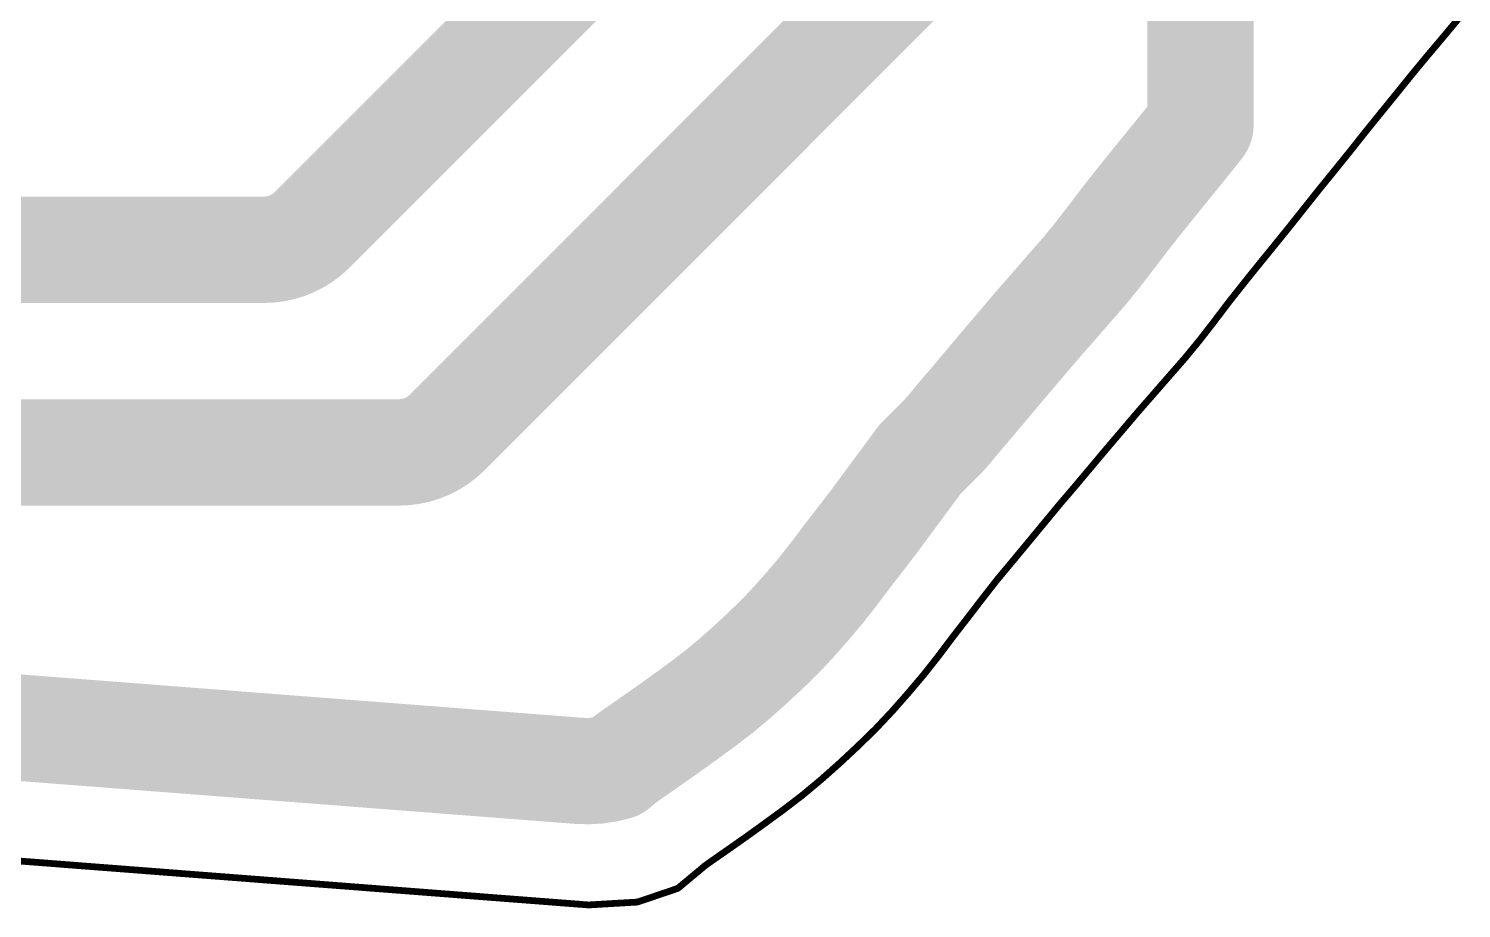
# Model space of a CAD drawing. Header units: inches. Extents: x 16 to 269, y 21 to 202.
# Drawn here: x 121.9 to 175.8, y 21.3 to 54.4 of the extents above; entities that cross this region are included whole.
import ezdxf

# ---------------------------------------------------------------- set-up
doc = ezdxf.new("R2010")
doc.units = ezdxf.units.IN
doc.layers.add('Edge-Cuts', color=9, linetype='Continuous')
doc.layers.add('F-Cu', color=1, linetype='Continuous')

msp = doc.modelspace()

# ---------------------------------------------------------------- linework, layer by layer
at = {"layer": 'Edge-Cuts', "const_width": 0.254}
for points in [[(175.09709202, 54.06192642), (175.684053, 54.76509494)], [(174.50510692, 53.36112263999999), (175.09709202, 54.06192642)], [(173.92258078, 52.65617865999999), (174.50510692, 53.36112263999999)], [(173.35040514, 51.94679729999999), (173.92258078, 52.65617865999999)], [(172.77497576, 51.23889676), (173.35040514, 51.94679729999999)], [(172.2010272, 50.5304044), (172.77497576, 51.23889676)], [(171.63683478, 49.81777184), (172.2010272, 50.5304044)], [(171.06406986, 49.10898484), (171.63683478, 49.81777184)], [(170.48834584, 48.4010843), (171.06406986, 49.10898484)], [(169.92178868, 47.68963538), (170.48834584, 48.4010843)], [(169.3558208, 46.97788927999999), (169.92178868, 47.68963538)], [(168.78187224, 46.26939692), (169.3558208, 46.97788927999999)], [(168.2055564, 45.56179101999999), (168.78187224, 46.26939692)], [(167.6345644, 44.85211756), (168.2055564, 45.56179101999999)], [(167.06711824, 44.1353448), (167.6345644, 44.85211756)], [(166.52067026, 43.41502366), (167.06711824, 44.1353448)], [(165.9751062, 42.71096868), (166.52067026, 43.41502366)], [(165.4144647, 42.02820144), (165.9751062, 42.71096868)], [(164.83046028, 41.36199246), (165.4144647, 42.02820144)], [(164.24734486, 40.69282945999999), (164.83046028, 41.36199246)], [(163.65506004, 40.01627251999999), (164.24734486, 40.69282945999999)], [(163.06248312, 39.31931176), (163.65506004, 40.01627251999999)], [(162.46517164, 38.61821334), (163.06248312, 39.31931176)], [(161.87348118, 37.91474763999999), (162.46517164, 38.61821334)], [(161.28356364, 37.21276021999999), (161.87348118, 37.91474763999999)], [(160.68684398, 36.51372936), (161.28356364, 37.21276021999999)], [(160.1040232, 35.80878538), (160.68684398, 36.51372936)], [(159.52090778, 35.10413858), (160.1040232, 35.80878538)], [(158.93660872, 34.39978642), (159.52090778, 35.10413858)], [(158.34964774, 33.69691254), (158.93660872, 34.39978642)], [(157.7910738, 32.9819127), (158.34964774, 33.69691254)], [(157.24018844, 32.26395884), (157.7910738, 32.9819127)], [(156.68368714, 31.54807508), (157.24018844, 32.26395884)], [(156.13812308, 30.82243264), (156.68368714, 31.54807508)], [(155.57954914, 30.11482674), (156.13812308, 30.82243264)], [(154.99613654, 29.42614638), (155.57954914, 30.11482674)], [(154.3946874, 28.74397096), (154.99613654, 29.42614638)], [(153.7642594, 28.07451078), (154.3946874, 28.74397096)], [(153.1004177, 27.4281138), (153.7642594, 28.07451078)], [(152.41706118, 26.79118086), (153.1004177, 27.4281138)], [(151.72098688, 26.17376274), (152.41706118, 26.79118086)], [(84.14572197999999, 26.00107576), (142.97749408, 21.463)], [(151.01752118, 25.58769076), (151.72098688, 26.17376274)], [(150.29927014, 25.03739722), (151.01752118, 25.58769076)], [(149.57303588, 24.5066185), (150.29927014, 25.03739722)], [(148.84384506, 23.98205008), (149.57303588, 24.5066185)], [(148.1102194, 23.46871862), (148.84384506, 23.98205008)], [(147.37629656, 22.95627362), (148.1102194, 23.46871862)], [(146.3307081, 22.0860366), (147.37629656, 22.95627362)], [(144.81111754, 21.57122432), (146.3307081, 22.0860366)], [(142.97749408, 21.463), (144.81111754, 21.57122432)]]:
    msp.add_lwpolyline(points, dxfattribs=at)
at = {"layer": 'Edge-Cuts', "const_width": 0.127}
for points in [[(175.03359202, 54.06192642, 1), (175.16059202, 54.06192642, 1)], [(175.03359202, 54.06192642, 1), (175.16059202, 54.06192642, 1)], [(174.44160692, 53.36112263999999, 1), (174.56860692, 53.36112263999999, 1)], [(174.44160692, 53.36112263999999, 1), (174.56860692, 53.36112263999999, 1)], [(173.85908078, 52.65617865999999, 1), (173.98608078, 52.65617865999999, 1)], [(173.85908078, 52.65617865999999, 1), (173.98608078, 52.65617865999999, 1)], [(173.28690514, 51.94679729999999, 1), (173.41390514, 51.94679729999999, 1)], [(173.28690514, 51.94679729999999, 1), (173.41390514, 51.94679729999999, 1)], [(172.71147576, 51.23889676, 1), (172.83847576, 51.23889676, 1)], [(172.71147576, 51.23889676, 1), (172.83847576, 51.23889676, 1)], [(172.1375272, 50.5304044, 1), (172.2645272, 50.5304044, 1)], [(172.1375272, 50.5304044, 1), (172.2645272, 50.5304044, 1)], [(171.57333478, 49.81777184, 1), (171.70033478, 49.81777184, 1)], [(171.57333478, 49.81777184, 1), (171.70033478, 49.81777184, 1)], [(171.00056986, 49.10898484, 1), (171.12756986, 49.10898484, 1)], [(171.00056986, 49.10898484, 1), (171.12756986, 49.10898484, 1)], [(170.42484584, 48.4010843, 1), (170.55184584, 48.4010843, 1)], [(170.42484584, 48.4010843, 1), (170.55184584, 48.4010843, 1)], [(169.85828868, 47.68963538, 1), (169.98528868, 47.68963538, 1)], [(169.85828868, 47.68963538, 1), (169.98528868, 47.68963538, 1)], [(169.2923208, 46.97788927999999, 1), (169.4193208, 46.97788927999999, 1)], [(169.2923208, 46.97788927999999, 1), (169.4193208, 46.97788927999999, 1)], [(168.71837224, 46.26939692, 1), (168.84537224, 46.26939692, 1)], [(168.71837224, 46.26939692, 1), (168.84537224, 46.26939692, 1)], [(168.1420564, 45.56179101999999, 1), (168.2690564, 45.56179101999999, 1)], [(168.1420564, 45.56179101999999, 1), (168.2690564, 45.56179101999999, 1)], [(167.5710644, 44.85211756, 1), (167.6980644, 44.85211756, 1)], [(167.5710644, 44.85211756, 1), (167.6980644, 44.85211756, 1)], [(167.00361824, 44.1353448, 1), (167.13061824, 44.1353448, 1)], [(167.00361824, 44.1353448, 1), (167.13061824, 44.1353448, 1)], [(166.45717026, 43.41502366, 1), (166.58417026, 43.41502366, 1)], [(166.45717026, 43.41502366, 1), (166.58417026, 43.41502366, 1)], [(165.9116062, 42.71096868, 1), (166.0386062, 42.71096868, 1)], [(165.9116062, 42.71096868, 1), (166.0386062, 42.71096868, 1)], [(165.3509647, 42.02820144, 1), (165.4779647, 42.02820144, 1)], [(165.3509647, 42.02820144, 1), (165.4779647, 42.02820144, 1)], [(164.76696028, 41.36199246, 1), (164.89396028, 41.36199246, 1)], [(164.76696028, 41.36199246, 1), (164.89396028, 41.36199246, 1)], [(164.18384486, 40.69282945999999, 1), (164.31084486, 40.69282945999999, 1)], [(164.18384486, 40.69282945999999, 1), (164.31084486, 40.69282945999999, 1)], [(163.59156004, 40.01627251999999, 1), (163.71856004, 40.01627251999999, 1)], [(163.59156004, 40.01627251999999, 1), (163.71856004, 40.01627251999999, 1)], [(162.99898312, 39.31931176, 1), (163.12598312, 39.31931176, 1)], [(162.99898312, 39.31931176, 1), (163.12598312, 39.31931176, 1)], [(162.40167164, 38.61821334, 1), (162.52867164, 38.61821334, 1)], [(162.40167164, 38.61821334, 1), (162.52867164, 38.61821334, 1)], [(161.80998118, 37.91474763999999, 1), (161.93698118, 37.91474763999999, 1)], [(161.80998118, 37.91474763999999, 1), (161.93698118, 37.91474763999999, 1)], [(161.22006364, 37.21276021999999, 1), (161.34706364, 37.21276021999999, 1)], [(161.22006364, 37.21276021999999, 1), (161.34706364, 37.21276021999999, 1)], [(160.62334398, 36.51372936, 1), (160.75034398, 36.51372936, 1)], [(160.62334398, 36.51372936, 1), (160.75034398, 36.51372936, 1)], [(160.0405232, 35.80878538, 1), (160.1675232, 35.80878538, 1)], [(160.0405232, 35.80878538, 1), (160.1675232, 35.80878538, 1)], [(159.45740778, 35.10413858, 1), (159.58440778, 35.10413858, 1)], [(159.45740778, 35.10413858, 1), (159.58440778, 35.10413858, 1)], [(158.87310872, 34.39978642, 1), (159.00010872, 34.39978642, 1)], [(158.87310872, 34.39978642, 1), (159.00010872, 34.39978642, 1)], [(158.28614774, 33.69691254, 1), (158.41314774, 33.69691254, 1)], [(158.28614774, 33.69691254, 1), (158.41314774, 33.69691254, 1)], [(157.7275738, 32.9819127, 1), (157.8545738, 32.9819127, 1)], [(157.7275738, 32.9819127, 1), (157.8545738, 32.9819127, 1)], [(157.17668844, 32.26395884, 1), (157.30368844, 32.26395884, 1)], [(157.17668844, 32.26395884, 1), (157.30368844, 32.26395884, 1)], [(156.62018714, 31.54807508, 1), (156.74718714, 31.54807508, 1)], [(156.62018714, 31.54807508, 1), (156.74718714, 31.54807508, 1)], [(156.07462308, 30.82243264, 1), (156.20162308, 30.82243264, 1)], [(156.07462308, 30.82243264, 1), (156.20162308, 30.82243264, 1)], [(155.51604914, 30.11482674, 1), (155.64304914, 30.11482674, 1)], [(155.51604914, 30.11482674, 1), (155.64304914, 30.11482674, 1)], [(154.93263654, 29.42614638, 1), (155.05963654, 29.42614638, 1)], [(154.93263654, 29.42614638, 1), (155.05963654, 29.42614638, 1)], [(154.3311874, 28.74397096, 1), (154.4581874, 28.74397096, 1)], [(154.3311874, 28.74397096, 1), (154.4581874, 28.74397096, 1)], [(153.7007594, 28.07451078, 1), (153.8277594, 28.07451078, 1)], [(153.7007594, 28.07451078, 1), (153.8277594, 28.07451078, 1)], [(153.0369177, 27.4281138, 1), (153.1639177, 27.4281138, 1)], [(153.0369177, 27.4281138, 1), (153.1639177, 27.4281138, 1)], [(152.35356118, 26.79118086, 1), (152.48056118, 26.79118086, 1)], [(152.35356118, 26.79118086, 1), (152.48056118, 26.79118086, 1)], [(151.65748688, 26.17376274, 1), (151.78448688, 26.17376274, 1)], [(151.65748688, 26.17376274, 1), (151.78448688, 26.17376274, 1)], [(150.95402118, 25.58769076, 1), (151.08102118, 25.58769076, 1)], [(150.95402118, 25.58769076, 1), (151.08102118, 25.58769076, 1)], [(150.23577014, 25.03739722, 1), (150.36277014, 25.03739722, 1)], [(150.23577014, 25.03739722, 1), (150.36277014, 25.03739722, 1)], [(149.50953588, 24.5066185, 1), (149.63653588, 24.5066185, 1)], [(149.50953588, 24.5066185, 1), (149.63653588, 24.5066185, 1)], [(148.78034506, 23.98205008, 1), (148.90734506, 23.98205008, 1)], [(148.78034506, 23.98205008, 1), (148.90734506, 23.98205008, 1)], [(148.0467194, 23.46871862, 1), (148.1737194, 23.46871862, 1)], [(148.0467194, 23.46871862, 1), (148.1737194, 23.46871862, 1)], [(147.31279656, 22.95627362, 1), (147.43979656, 22.95627362, 1)], [(147.31279656, 22.95627362, 1), (147.43979656, 22.95627362, 1)], [(146.2672081, 22.0860366, 1), (146.3942081, 22.0860366, 1)], [(146.2672081, 22.0860366, 1), (146.3942081, 22.0860366, 1)], [(142.91399408, 21.463, 1), (143.04099408, 21.463, 1)], [(142.91399408, 21.463, 1), (143.04099408, 21.463, 1)], [(144.74761754, 21.57122432, 1), (144.87461754, 21.57122432, 1)], [(144.74761754, 21.57122432, 1), (144.87461754, 21.57122432, 1)]]:
    msp.add_lwpolyline(points, format="xyb", close=True, dxfattribs=at)
at = {"layer": 'F-Cu', "const_width": 3.99999962}
for points in [[(132.56994822, 46.84494822), (148.35405178, 62.62905177999999)], [(137.64994822, 39.22494821999999), (158.15857878, 59.73357878)], [(165.99704926, 50.7874778), (165.99704926, 56.86754184)], [(165.4665982, 50.12040014), (165.99704926, 50.7874778)], [(164.90228894, 49.42356891999999), (165.44612072, 50.09488329999999)], [(165.44612072, 50.09488329999999), (165.44614866, 50.09491886)], [(164.32871884, 48.71932344), (164.89946446, 49.42009166)], [(164.89946446, 49.42009166), (164.89962448, 49.42028723999999)], [(164.9021213, 49.42336064), (164.90228894, 49.42356891999999)], [(163.73895878, 47.98646486), (164.30994316, 48.6961307)], [(163.14507884, 47.23655272), (163.71344448, 47.9544888)], [(162.84768802, 46.8461979), (163.0836591, 47.15725392)], [(162.56509016, 46.4736815), (162.84768802, 46.8461979)], [(101.727, 46.101), (130.77389644, 46.101)], [(162.09986376, 45.87296387999999), (162.52201938, 46.4177634)], [(162.52589542, 46.42275958), (162.54018038, 46.4411949)], [(161.6407105, 45.31133686), (162.03123804, 45.78693408)], [(161.0705948, 44.65794218), (161.5607132, 45.21705206)], [(160.48331632, 43.98403699999999), (161.05792274, 44.64343116)], [(159.89300762, 43.30972796), (160.47973238, 43.97993236)], [(159.25615596, 42.5614973), (159.84319314, 43.25194295999999)], [(158.65805454, 41.85946924), (159.25354738, 42.55843406)], [(158.04882792, 41.13528984), (158.63731798, 41.83495062)], [(157.47686056, 40.45467144), (158.04275986, 41.12807369999999)], [(156.88650868, 39.76293292), (157.45939298, 40.43404664)], [(156.53700468, 39.34127006), (156.83216284, 39.6982696)], [(155.448, 38.227), (156.28495286, 39.06395286)], [(156.28495286, 39.06395286), (156.2849554, 39.0639554)], [(96.17510356, 38.48099999999999), (135.85389644, 38.48099999999999)], [(153.70419094, 35.87016194), (155.448, 38.227)], [(153.29064338, 35.3301935), (153.6621133, 35.81432004)], [(152.73749234, 34.61848804), (153.27522558, 35.3102291)], [(152.20536488, 33.9118575), (152.68450286, 34.54914096)], [(151.74996828, 33.33316422), (152.14786436, 33.83722468)], [(151.2385342, 32.72587562), (151.66544724, 33.22981924)], [(151.7498108, 33.33296609999999), (151.74996828, 33.33316422)], [(150.7403259, 32.15961564), (151.1868706, 32.66609926)], [(150.25790878, 31.64430043999999), (150.6550454, 32.0660268)], [(149.68266228, 31.07893454), (150.13637994, 31.5207269)], [(149.0879035, 30.52327398), (149.61944422, 31.01870606)], [(148.5073865, 30.00679038), (149.01748454, 30.45924312)], [(149.01748454, 30.45924312), (149.01752772, 30.45928122)], [(147.9558255, 29.54477454), (148.41348778, 29.9260641)], [(106.20940912, 29.3140003), (128.79855876, 27.57155268)], [(147.33919478, 29.06830102), (147.83336194, 29.44691088)], [(146.65003182, 28.56334902), (147.02850706, 28.83996264)], [(147.02850706, 28.83996264), (147.26676922, 29.01409996)], [(145.970371, 28.07427202), (146.62568846, 28.54569855999999)], [(145.24619922, 27.56716356), (145.93050824, 28.04598658)], [(145.97035068, 28.07425932), (145.970371, 28.07427202)], [(128.79855876, 27.57155268), (142.60056824, 26.50691168)], [(144.51387912, 27.0558387), (145.24527974, 27.56652094)], [(143.99600868, 26.6480798), (143.99601884, 26.64808742)], [(144.14179706, 26.7712698), (144.24127108, 26.85133314)]]:
    msp.add_lwpolyline(points, dxfattribs=at)
at = {"layer": 'F-Cu', "const_width": 1.99999854}
for points in [[(164.99704872, 50.7874778, 1), (166.9970498, 50.7874778, 1)], [(164.99704872, 50.7874778, 1), (166.9970498, 50.7874778, 1)], [(164.44612018, 50.09488329999999, 1), (166.44612126, 50.09488329999999, 1)], [(164.44612018, 50.09488329999999, 1), (166.44612126, 50.09488329999999, 1)], [(164.44614812, 50.09491886, 1), (166.4461492, 50.09491886, 1)], [(164.44614812, 50.09491886, 1), (166.4461492, 50.09491886, 1)], [(164.46659766, 50.12040014, 1), (166.46659874, 50.12040014, 1)], [(164.46659766, 50.12040014, 1), (166.46659874, 50.12040014, 1)], [(163.89946392, 49.42009166, 1), (165.899465, 49.42009166, 1)], [(163.89946392, 49.42009166, 1), (165.899465, 49.42009166, 1)], [(163.89962394, 49.42028723999999, 1), (165.89962502, 49.42028723999999, 1)], [(163.89962394, 49.42028723999999, 1), (165.89962502, 49.42028723999999, 1)], [(163.90212076, 49.42336064, 1), (165.90212184, 49.42336064, 1)], [(163.90212076, 49.42336064, 1), (165.90212184, 49.42336064, 1)], [(163.9022884, 49.42356891999999, 1), (165.90228948, 49.42356891999999, 1)], [(163.9022884, 49.42356891999999, 1), (165.90228948, 49.42356891999999, 1)], [(163.30994262, 48.6961307, 1), (165.3099437, 48.6961307, 1)], [(163.30994262, 48.6961307, 1), (165.3099437, 48.6961307, 1)], [(163.3287183, 48.71932344, 1), (165.32871938, 48.71932344, 1)], [(163.3287183, 48.71932344, 1), (165.32871938, 48.71932344, 1)], [(162.71344394, 47.9544888, 1), (164.71344502, 47.9544888, 1)], [(162.71344394, 47.9544888, 1), (164.71344502, 47.9544888, 1)], [(162.73895824, 47.98646486, 1), (164.73895932, 47.98646486, 1)], [(162.73895824, 47.98646486, 1), (164.73895932, 47.98646486, 1)], [(162.08365856, 47.15725392, 1), (164.08365964, 47.15725392, 1)], [(162.08365856, 47.15725392, 1), (164.08365964, 47.15725392, 1)], [(162.1450783, 47.23655272, 1), (164.14507938, 47.23655272, 1)], [(162.1450783, 47.23655272, 1), (164.14507938, 47.23655272, 1)], [(131.56994768, 46.84494822, 1), (133.56994876, 46.84494822, 1)], [(131.56994768, 46.84494822, 1), (133.56994876, 46.84494822, 1)], [(161.84768748, 46.8461979, 1), (163.84768856, 46.8461979, 1)], [(161.84768748, 46.8461979, 1), (163.84768856, 46.8461979, 1)], [(129.7738959, 46.101, 1), (131.77389698, 46.101, 1)], [(129.7738959, 46.101, 1), (131.77389698, 46.101, 1)], [(161.52201884, 46.4177634, 1), (163.52201992, 46.4177634, 1)], [(161.52201884, 46.4177634, 1), (163.52201992, 46.4177634, 1)], [(161.52589488, 46.42275958, 1), (163.52589596, 46.42275958, 1)], [(161.52589742, 46.42275958, 1), (163.5258985, 46.42275958, 1)], [(161.54017984, 46.4411949, 1), (163.54018092, 46.4411949, 1)], [(161.54018238, 46.4411949, 1), (163.54018346, 46.4411949, 1)], [(161.56508962, 46.4736815, 1), (163.5650907, 46.4736815, 1)], [(161.56508962, 46.4736815, 1), (163.5650907, 46.4736815, 1)], [(161.0312375, 45.78693408, 1), (163.03123858, 45.78693408, 1)], [(161.0312375, 45.78693408, 1), (163.03123858, 45.78693408, 1)], [(161.09986322, 45.87296387999999, 1), (163.0998643, 45.87296387999999, 1)], [(161.09986322, 45.87296387999999, 1), (163.0998643, 45.87296387999999, 1)], [(160.56071266, 45.21705206, 1), (162.56071374, 45.21705206, 1)], [(160.56071266, 45.21705206, 1), (162.56071374, 45.21705206, 1)], [(160.64070996, 45.31133686, 1), (162.64071104, 45.31133686, 1)], [(160.64070996, 45.31133686, 1), (162.64071104, 45.31133686, 1)], [(160.0579222, 44.64343116, 1), (162.05792328, 44.64343116, 1)], [(160.0579222, 44.64343116, 1), (162.05792328, 44.64343116, 1)], [(160.07059426, 44.65794218, 1), (162.07059534, 44.65794218, 1)], [(160.07059426, 44.65794218, 1), (162.07059534, 44.65794218, 1)], [(159.47973184, 43.97993236, 1), (161.47973292, 43.97993236, 1)], [(159.47973184, 43.97993236, 1), (161.47973292, 43.97993236, 1)], [(159.48331578, 43.98403699999999, 1), (161.48331686, 43.98403699999999, 1)], [(159.48331578, 43.98403699999999, 1), (161.48331686, 43.98403699999999, 1)], [(158.89300708, 43.30972796, 1), (160.89300816, 43.30972796, 1)], [(158.89300708, 43.30972796, 1), (160.89300816, 43.30972796, 1)], [(158.8431926, 43.25194295999999, 1), (160.84319368, 43.25194295999999, 1)], [(158.84319514, 43.25194295999999, 1), (160.84319622, 43.25194295999999, 1)], [(158.25354684, 42.55843406, 1), (160.25354792, 42.55843406, 1)], [(158.25354684, 42.55843406, 1), (160.25354792, 42.55843406, 1)], [(158.25615542, 42.5614973, 1), (160.2561565, 42.5614973, 1)], [(158.25615542, 42.5614973, 1), (160.2561565, 42.5614973, 1)], [(157.63731744, 41.83495062, 1), (159.63731852, 41.83495062, 1)], [(157.63731744, 41.83495062, 1), (159.63731852, 41.83495062, 1)], [(157.658054, 41.85946924, 1), (159.65805508, 41.85946924, 1)], [(157.658054, 41.85946924, 1), (159.65805508, 41.85946924, 1)], [(157.04275932, 41.12807369999999, 1), (159.0427604, 41.12807369999999, 1)], [(157.04275932, 41.12807369999999, 1), (159.0427604, 41.12807369999999, 1)], [(157.04882738, 41.13528984, 1), (159.04882846, 41.13528984, 1)], [(157.04882738, 41.13528984, 1), (159.04882846, 41.13528984, 1)], [(156.45939244, 40.43404664, 1), (158.45939352, 40.43404664, 1)], [(156.45939244, 40.43404664, 1), (158.45939352, 40.43404664, 1)], [(156.47686002, 40.45467144, 1), (158.4768611, 40.45467144, 1)], [(156.47686002, 40.45467144, 1), (158.4768611, 40.45467144, 1)], [(155.8321623, 39.6982696, 1), (157.83216338, 39.6982696, 1)], [(155.8321623, 39.6982696, 1), (157.83216338, 39.6982696, 1)], [(155.88650814, 39.76293292, 1), (157.88650922, 39.76293292, 1)], [(155.88650814, 39.76293292, 1), (157.88650922, 39.76293292, 1)], [(136.64994768, 39.22494821999999, 1), (138.64994876, 39.22494821999999, 1)], [(136.64994768, 39.22494821999999, 1), (138.64994876, 39.22494821999999, 1)], [(155.28495232, 39.06395286, 1), (157.2849534, 39.06395286, 1)], [(155.28495232, 39.06395286, 1), (157.2849534, 39.06395286, 1)], [(155.28495486, 39.0639554, 1), (157.28495594, 39.0639554, 1)], [(155.28495486, 39.0639554, 1), (157.28495594, 39.0639554, 1)], [(155.53700414, 39.34127006, 1), (157.53700522, 39.34127006, 1)], [(155.53700668, 39.34127006, 1), (157.53700776, 39.34127006, 1)], [(134.8538959, 38.48099999999999, 1), (136.85389698, 38.48099999999999, 1)], [(134.8538959, 38.48099999999999, 1), (136.85389698, 38.48099999999999, 1)], [(154.44799946, 38.227, 1), (156.44800054, 38.227, 1)], [(154.44799946, 38.227, 1), (156.44800054, 38.227, 1)], [(152.66211276, 35.81432004, 1), (154.66211384, 35.81432004, 1)], [(152.66211276, 35.81432004, 1), (154.66211384, 35.81432004, 1)], [(152.7041904, 35.87016194, 1), (154.70419148, 35.87016194, 1)], [(152.7041904, 35.87016194, 1), (154.70419148, 35.87016194, 1)], [(152.27522504, 35.3102291, 1), (154.27522612, 35.3102291, 1)], [(152.27522504, 35.3102291, 1), (154.27522612, 35.3102291, 1)], [(152.29064284, 35.3301935, 1), (154.29064392, 35.3301935, 1)], [(152.29064284, 35.3301935, 1), (154.29064392, 35.3301935, 1)], [(151.68450232, 34.54914096, 1), (153.6845034, 34.54914096, 1)], [(151.68450232, 34.54914096, 1), (153.6845034, 34.54914096, 1)], [(151.7374918, 34.61848804, 1), (153.73749288, 34.61848804, 1)], [(151.7374918, 34.61848804, 1), (153.73749288, 34.61848804, 1)], [(151.14786382, 33.83722468, 1), (153.1478649, 33.83722468, 1)], [(151.14786382, 33.83722468, 1), (153.1478649, 33.83722468, 1)], [(151.20536434, 33.9118575, 1), (153.20536542, 33.9118575, 1)], [(151.20536434, 33.9118575, 1), (153.20536542, 33.9118575, 1)], [(150.6654467, 33.22981924, 1), (152.66544778, 33.22981924, 1)], [(150.6654467, 33.22981924, 1), (152.66544778, 33.22981924, 1)], [(150.74981026, 33.33296609999999, 1), (152.74981134, 33.33296609999999, 1)], [(150.74981026, 33.33296609999999, 1), (152.74981134, 33.33296609999999, 1)], [(150.74996774, 33.33316422, 1), (152.74996882, 33.33316422, 1)], [(150.74996774, 33.33316422, 1), (152.74996882, 33.33316422, 1)], [(150.18687006, 32.66609926, 1), (152.18687114, 32.66609926, 1)], [(150.18687006, 32.66609926, 1), (152.18687114, 32.66609926, 1)], [(150.23853366, 32.72587562, 1), (152.23853474, 32.72587562, 1)], [(150.23853366, 32.72587562, 1), (152.23853474, 32.72587562, 1)], [(149.65504486, 32.0660268, 1), (151.65504594, 32.0660268, 1)], [(149.65504486, 32.0660268, 1), (151.65504594, 32.0660268, 1)], [(149.74032536, 32.15961564, 1), (151.74032644, 32.15961564, 1)], [(149.74032536, 32.15961564, 1), (151.74032644, 32.15961564, 1)], [(149.1363794, 31.5207269, 1), (151.13638048, 31.5207269, 1)], [(149.1363794, 31.5207269, 1), (151.13638048, 31.5207269, 1)], [(149.25790824, 31.64430043999999, 1), (151.25790932, 31.64430043999999, 1)], [(149.25790824, 31.64430043999999, 1), (151.25790932, 31.64430043999999, 1)], [(148.61944368, 31.01870606, 1), (150.61944476, 31.01870606, 1)], [(148.61944368, 31.01870606, 1), (150.61944476, 31.01870606, 1)], [(148.68266174, 31.07893454, 1), (150.68266282, 31.07893454, 1)], [(148.68266174, 31.07893454, 1), (150.68266282, 31.07893454, 1)], [(148.017484, 30.45924312, 1), (150.01748508, 30.45924312, 1)], [(148.017484, 30.45924312, 1), (150.01748508, 30.45924312, 1)], [(148.01752718, 30.45928122, 1), (150.01752826, 30.45928122, 1)], [(148.01752718, 30.45928122, 1), (150.01752826, 30.45928122, 1)], [(148.08790296, 30.52327398, 1), (150.08790404, 30.52327398, 1)], [(148.08790296, 30.52327398, 1), (150.08790404, 30.52327398, 1)], [(147.41348724, 29.9260641, 1), (149.41348832, 29.9260641, 1)], [(147.41348724, 29.9260641, 1), (149.41348832, 29.9260641, 1)], [(147.50738596, 30.00679038, 1), (149.50738704, 30.00679038, 1)], [(147.50738596, 30.00679038, 1), (149.50738704, 30.00679038, 1)], [(146.8333614, 29.44691088, 1), (148.83336248, 29.44691088, 1)], [(146.8333614, 29.44691088, 1), (148.83336248, 29.44691088, 1)], [(146.95582496, 29.54477454, 1), (148.95582604, 29.54477454, 1)], [(146.95582496, 29.54477454, 1), (148.95582604, 29.54477454, 1)], [(146.02850652, 28.83996264, 1), (148.0285076, 28.83996264, 1)], [(146.02850652, 28.83996264, 1), (148.0285076, 28.83996264, 1)], [(146.26676868, 29.01409996, 1), (148.26676976, 29.01409996, 1)], [(146.26676868, 29.01409996, 1), (148.26676976, 29.01409996, 1)], [(146.33919424, 29.06830102, 1), (148.33919532, 29.06830102, 1)], [(146.33919424, 29.06830102, 1), (148.33919532, 29.06830102, 1)], [(145.62568792, 28.54569855999999, 1), (147.625689, 28.54569855999999, 1)], [(145.62568792, 28.54569855999999, 1), (147.625689, 28.54569855999999, 1)], [(145.65003128, 28.56334902, 1), (147.65003236, 28.56334902, 1)], [(145.65003128, 28.56334902, 1), (147.65003236, 28.56334902, 1)], [(144.9305077, 28.04598912, 1), (146.93050878, 28.04598912, 1)], [(144.9305077, 28.04598658, 1), (146.93050878, 28.04598658, 1)], [(144.97035014, 28.07425932, 1), (146.97035122, 28.07425932, 1)], [(144.97035014, 28.07425932, 1), (146.97035122, 28.07425932, 1)], [(144.97037046, 28.07427202, 1), (146.97037154, 28.07427202, 1)], [(144.97037046, 28.07427202, 1), (146.97037154, 28.07427202, 1)], [(127.79855822, 27.57155268, 1), (129.7985593, 27.57155268, 1)], [(127.79855822, 27.57155268, 1), (129.7985593, 27.57155268, 1)], [(144.2452792, 27.56652094, 1), (146.24528028, 27.56652094, 1)], [(144.2452792, 27.56652094, 1), (146.24528028, 27.56652094, 1)], [(144.24619868, 27.56716356, 1), (146.24619976, 27.56716356, 1)], [(144.24619868, 27.56716356, 1), (146.24619976, 27.56716356, 1)], [(142.99600306, 26.64807726, 1), (144.99600414, 26.64807726, 1)], [(142.99600814, 26.6480798, 1), (144.99600922, 26.6480798, 1)], [(142.99601576, 26.64808996, 1), (144.99601684, 26.64808996, 1)], [(142.9960183, 26.64808742, 1), (144.99601938, 26.64808742, 1)], [(143.14179652, 26.7712698, 1), (145.1417976, 26.7712698, 1)], [(143.14179652, 26.7712698, 1), (145.1417976, 26.7712698, 1)], [(143.24127054, 26.85133314, 1), (145.24127162, 26.85133314, 1)], [(143.24127054, 26.85133314, 1), (145.24127162, 26.85133314, 1)], [(143.51387858, 27.0558387, 1), (145.51387966, 27.0558387, 1)], [(143.51387858, 27.0558387, 1), (145.51387966, 27.0558387, 1)], [(141.6005677, 26.50691422, 1), (143.60056878, 26.50691422, 1)], [(141.6005677, 26.50691168, 1), (143.60056878, 26.50691168, 1)]]:
    msp.add_lwpolyline(points, format="xyb", close=True, dxfattribs=at)
at = {"layer": 'F-Cu', "const_width": 3.99999962}
for points in [[(165.4665982, 50.12040014, -0.0020420279692543), (165.44614866, 50.09491886)], [(164.9021213, 49.42336064, -0.0002474706035743), (164.89962448, 49.42028723999999)], [(164.30994316, 48.6961307, -0.0014920061325536), (164.32871884, 48.71932344)], [(163.71344448, 47.9544888, -0.0020453980604303), (163.73895878, 47.98646486)], [(163.0836591, 47.15725392, -0.0050152732810404), (163.14507884, 47.23655272)], [(132.56994822, 46.84494822, -0.198912367379658), (130.77389644, 46.101)], [(162.52589796, 46.42275958, -0.0003952132437603), (162.52201938, 46.4177634)], [(162.56509016, 46.4736815, -0.0025586093150235), (162.54018292, 46.4411949)], [(162.09986376, 45.87296387999999, -0.0068783421615257), (162.03123804, 45.78693408)], [(161.6407105, 45.31133686, -0.0077285549303123), (161.5607132, 45.21705206)], [(161.05792274, 44.64343116, -0.0009632645690642), (161.0705948, 44.65794218)], [(160.48331632, 43.98403699999999, -0.0003405689446634), (160.47973238, 43.97993236)], [(159.84319568, 43.25194295999999, -0.00381469336959), (159.89300762, 43.30972796)], [(159.25615596, 42.5614973, -0.0002514654453723), (159.25354738, 42.55843406)], [(158.63731798, 41.83495062, -0.0016055941546789), (158.65805454, 41.85946924)], [(158.04275986, 41.12807369999999, -0.0004714181971367), (158.04882792, 41.13528984)], [(157.47686056, 40.45467144, -0.0016892392427114), (157.45939298, 40.43404664)], [(156.83216284, 39.6982696, -0.0042234675881411), (156.88650868, 39.76293292)], [(137.64994822, 39.22494821999999, -0.198912367379658), (135.85389644, 38.48099999999999)], [(156.53700722, 39.34127006, -0.023434336701088), (156.2849554, 39.0639554)], [(153.70419094, 35.87016194, -0.0043701024916413), (153.6621133, 35.81432004)], [(153.29064338, 35.3301935, -0.0015765485160447), (153.27522558, 35.3102291)], [(152.68450286, 34.54914096, -0.004363825841808), (152.73749234, 34.61848804)], [(152.20536488, 33.9118575, -0.0058886095398179), (152.14786436, 33.83722468)], [(151.7498108, 33.33296609999999, -0.0083288643483147), (151.66544724, 33.22981924)], [(151.2385342, 32.72587562, -0.0049381521741077), (151.1868706, 32.66609926)], [(150.7403259, 32.15961564, -0.0079140007402936), (150.6550454, 32.0660268)], [(150.25790878, 31.64430043999999, -0.0108337460641862), (150.13637994, 31.5207269)], [(149.68266228, 31.07893454, -0.0054573801671377), (149.61944422, 31.01870606)], [(149.0879035, 30.52327398, -0.005945213406584), (149.01752772, 30.45928122)], [(148.5073865, 30.00679038, -0.0077397988391104), (148.41348778, 29.9260641)], [(147.9558255, 29.54477454, -0.0097986255426671), (147.83336194, 29.44691088)], [(147.33919478, 29.06830102, -0.0056540015882371), (147.26676922, 29.01409996)], [(146.65003182, 28.56334902, -0.001879312221231), (146.62568846, 28.54569855999999)], [(145.97035068, 28.07425932, -0.0030534565916736), (145.93050824, 28.04598912)], [(145.24619922, 27.56716356, -7.01116116638e-05), (145.24527974, 27.56652094)], [(143.9960036, 26.64807726, -0.08834390017495), (142.60056824, 26.50691422)], [(143.9960163, 26.64808996, -0.0119300609880579), (144.14179706, 26.7712698)], [(144.24127108, 26.85133314, -0.0170444396062295), (144.51387912, 27.0558387)]]:
    msp.add_lwpolyline(points, format="xyb", dxfattribs=at)

doc.saveas('drawing.dxf')
